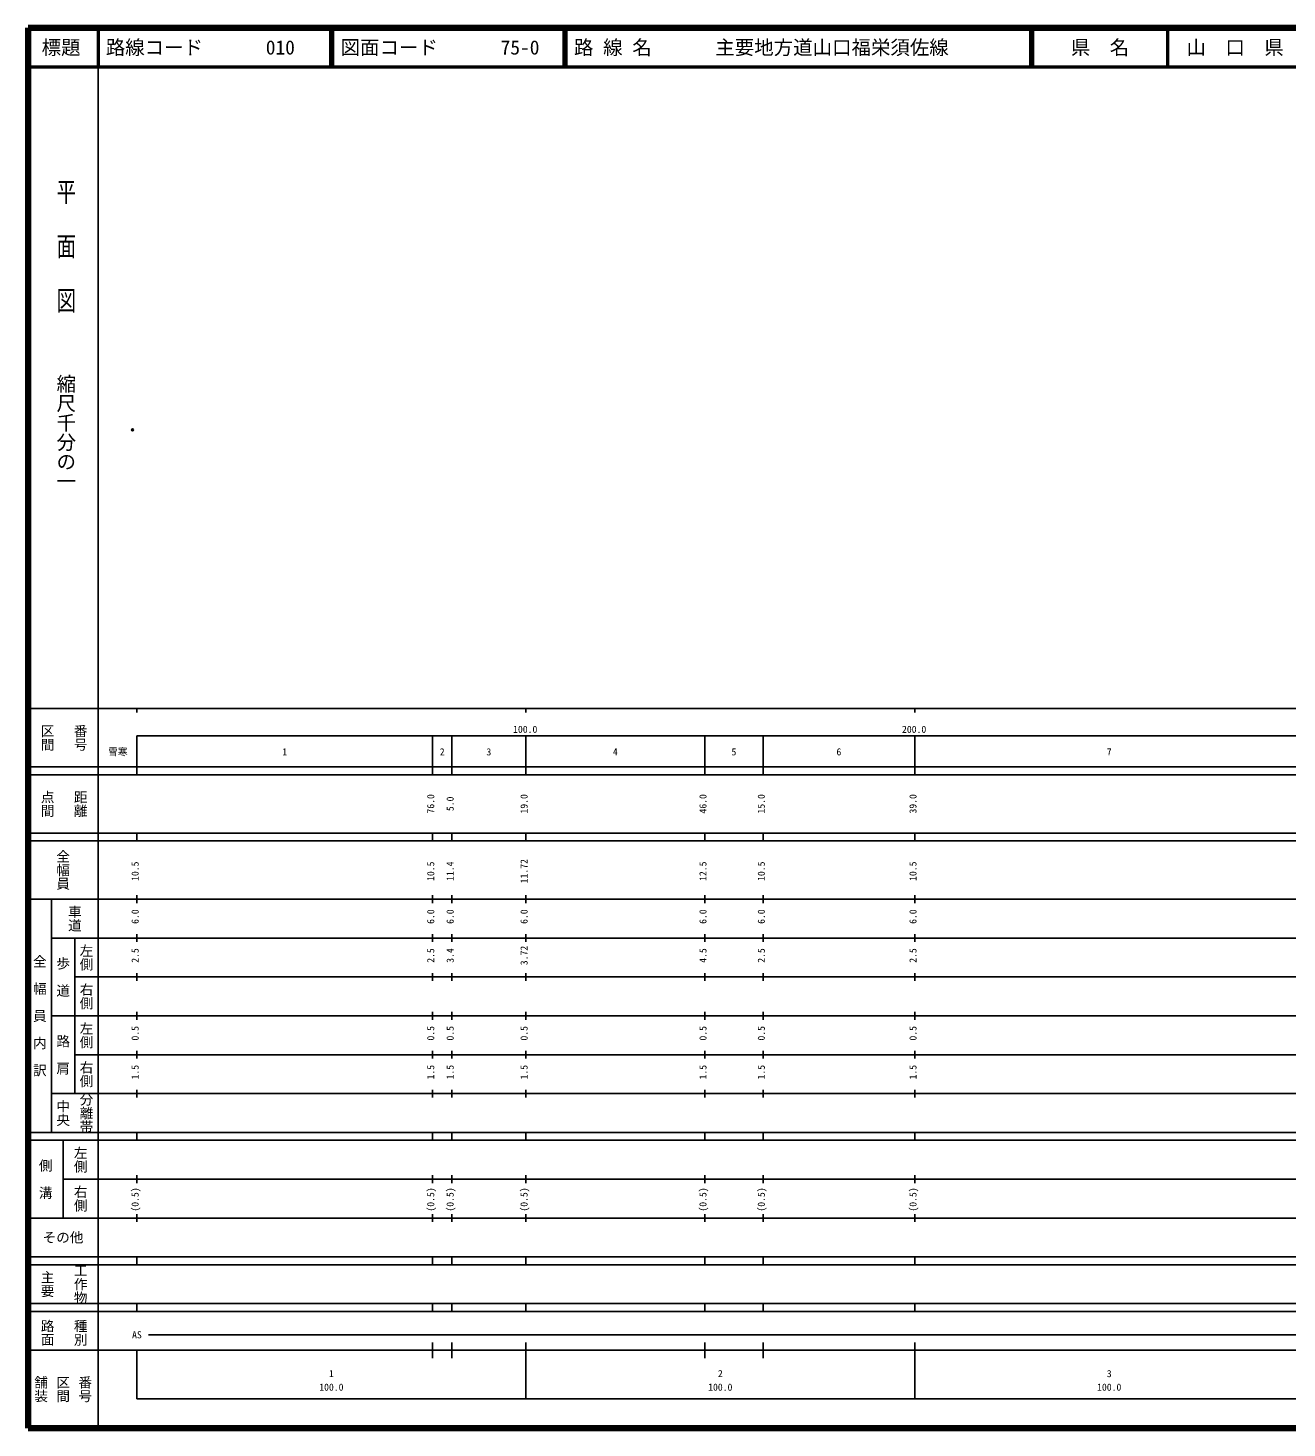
# Model space of a CAD drawing. Units: millimetres on the paper. Extents: x 40 to 680, y 20 to 380.
# Drawn here: x 40 to 363.7, y 20 to 380 of the extents above; entities that cross this region are included whole.
import ezdxf
from ezdxf.enums import TextEntityAlignment as Align

# ---------------------------------------------------------------- set-up
doc = ezdxf.new("R2010")
doc.units = ezdxf.units.MM
doc.header["$PDMODE"] = 32
doc.header["$PDSIZE"] = 0.5
doc.layers.add('M-OTRS', color=6, linetype='Continuous')
doc.layers.add('M-TTL-TXT', color=7, linetype='Continuous')
for name, color, linetype, lineweight in [('M-TTL', 2, 'Continuous', 140), ('M-TTL-BAND', 7, 'Continuous', 25), ('M-TTL-LINE', 7, 'Continuous', 50)]:
    doc.layers.add(name, color=color, linetype=linetype, lineweight=lineweight)
doc.styles.add('@ＭＳ ゴシック', font='')
doc.styles.add('ＭＳ ゴシック', font='')
doc.styles.get('@ＭＳ ゴシック').set_extended_font_data('@MS Gothic')
doc.styles.get('ＭＳ ゴシック').set_extended_font_data('MS Gothic')

msp = doc.modelspace()

# ---------------------------------------------------------------- linework, layer by layer
at = {"layer": 'M-OTRS'}
msp.add_point((66.899, 276.652), dxfattribs=at)
at = {"layer": 'M-TTL'}
for p, q in [((40, 380), (40, 20)), ((680, 380), (40, 380)), ((40, 20), (680, 20))]:
    msp.add_line(p, q, dxfattribs=at)
at = {"layer": 'M-TTL-BAND'}
for p, q in [((58, 370), (58, 20)), ((40, 205), (579, 205)), ((68, 205), (68, 204)), ((168, 205), (168, 204)), ((268, 205), (268, 204)), ((68, 198), (579, 198)), ((68, 198), (68, 188)), ((144, 188), (144, 198)), ((149, 188), (149, 198)), ((168, 188), (168, 198)), ((214, 188), (214, 198)), ((229, 188), (229, 198)), ((268, 188), (268, 198)), ((40, 190), (579, 190)), ((40, 188), (579, 188)), ((40, 173), (579, 173)), ((68, 171), (68, 173)), ((144, 171), (144, 173)), ((149, 171), (149, 173)), ((168, 171), (168, 173)), ((214, 171), (214, 173)), ((229, 171), (229, 173)), ((268, 171), (268, 173)), ((40, 171), (579, 171)), ((40, 156), (579, 156)), ((46, 96), (46, 156)), ((68, 155), (68, 157)), ((144, 155), (144, 157)), ((149, 155), (149, 157)), ((168, 155), (168, 157)), ((214, 155), (214, 157)), ((229, 155), (229, 157)), ((268, 155), (268, 157)), ((46, 146), (579, 146)), ((52, 146), (52, 106)), ((68, 145), (68, 147)), ((144, 145), (144, 147)), ((149, 145), (149, 147)), ((168, 145), (168, 147)), ((214, 145), (214, 147)), ((229, 145), (229, 147)), ((268, 145), (268, 147)), ((68, 135), (68, 137)), ((144, 135), (144, 137)), ((149, 135), (149, 137)), ((168, 135), (168, 137)), ((214, 135), (214, 137)), ((229, 135), (229, 137)), ((268, 135), (268, 137)), ((52, 136), (579, 136)), ((46, 126), (579, 126)), ((68, 125), (68, 127)), ((144, 125), (144, 127)), ((149, 125), (149, 127)), ((168, 125), (168, 127)), ((214, 125), (214, 127)), ((229, 125), (229, 127)), ((268, 125), (268, 127)), ((52, 116), (579, 116)), ((68, 115), (68, 117)), ((144, 115), (144, 117)), ((149, 115), (149, 117)), ((168, 115), (168, 117)), ((214, 115), (214, 117)), ((229, 115), (229, 117)), ((268, 115), (268, 117)), ((46, 106), (579, 106)), ((68, 105), (68, 107)), ((144, 105), (144, 107)), ((149, 105), (149, 107)), ((168, 105), (168, 107)), ((214, 105), (214, 107)), ((229, 105), (229, 107)), ((268, 105), (268, 107)), ((40, 96), (579, 96)), ((40, 94), (579, 94)), ((49, 94), (49, 74)), ((68, 94), (68, 96)), ((144, 94), (144, 96)), ((149, 94), (149, 96)), ((168, 94), (168, 96)), ((214, 94), (214, 96)), ((229, 94), (229, 96)), ((268, 94), (268, 96)), ((49, 84), (579, 84)), ((68, 83), (68, 85)), ((144, 83), (144, 85)), ((149, 83), (149, 85)), ((168, 83), (168, 85)), ((214, 83), (214, 85)), ((229, 83), (229, 85)), ((268, 83), (268, 85)), ((40, 74), (579, 74)), ((68, 73), (68, 75)), ((144, 73), (144, 75)), ((149, 73), (149, 75)), ((168, 73), (168, 75)), ((214, 73), (214, 75)), ((229, 73), (229, 75)), ((268, 73), (268, 75)), ((40, 64), (579, 64)), ((40, 62), (579, 62)), ((68, 62), (68, 64)), ((144, 62), (144, 64)), ((149, 62), (149, 64)), ((168, 62), (168, 64)), ((214, 62), (214, 64)), ((229, 62), (229, 64)), ((268, 62), (268, 64)), ((40, 52), (579, 52)), ((68, 50), (68, 52)), ((144, 50), (144, 52)), ((149, 50), (149, 52)), ((168, 50), (168, 52)), ((214, 50), (214, 52)), ((229, 50), (229, 52)), ((268, 50), (268, 52)), ((40, 50), (579, 50)), ((71, 44), (565, 44)), ((40, 40), (579, 40)), ((68, 40), (68, 27.5)), ((144, 38), (144, 42)), ((149, 38), (149, 42)), ((168, 27.5), (168, 42)), ((214, 38), (214, 42)), ((229, 38), (229, 42)), ((268, 27.5), (268, 42)), ((68, 27.5), (579, 27.5))]:
    msp.add_line(p, q, dxfattribs=at)
at = {"layer": 'M-TTL-LINE'}
for p, q in [((58, 380), (58, 370)), ((117.75, 380), (117.75, 370)), ((118.25, 380), (118.25, 370)), ((177.75, 380), (177.75, 370)), ((178.25, 380), (178.25, 370)), ((297.75, 380), (297.75, 370)), ((298.25, 380), (298.25, 370)), ((333, 380), (333, 370)), ((40, 370), (680, 370))]:
    msp.add_line(p, q, dxfattribs=at)

# ---------------------------------------------------------------- texts
at = {"layer": 'M-TTL-BAND', "style": '@ＭＳ ゴシック', "width": 1.4}
msp.add_text('平  面  図', height=3.666, rotation=270, dxfattribs=at).set_placement((49.777, 306.475), align=Align.MIDDLE_RIGHT)
at = {"layer": 'M-TTL-BAND', "style": '@ＭＳ ゴシック'}
msp.add_text('縮尺千分の一', height=3.666, rotation=270, dxfattribs=at).set_placement((49.777, 261.03), align=Align.MIDDLE_RIGHT)
for s, p in [('区間', (45, 197.5)), ('番号', (53.5, 197.5)), ('点間', (45, 180.5)), ('距離', (53.5, 180.5)), ('全幅員', (49, 163.5)), ('車道', (52, 151)), ('左側', (55, 141)), ('全\u3000幅\u3000員\u3000内\u3000訳', (43, 126)), ('歩\u3000道', (49, 136)), ('右側', (55, 131)), ('左側', (55, 121)), ('路\u3000肩', (49, 116)), ('右側', (55, 111)), ('分離帯', (55, 101)), ('中央', (49, 101)), ('左側', (53.5, 89)), ('側\u3000溝', (44.5, 84)), ('右側', (53.5, 79)), ('工作物', (53.5, 57)), ('主要', (45, 57)), ('路面', (45, 44.5)), ('種別', (53.5, 44.5)), ('舗装', (43.333, 30)), ('区間', (49, 30)), ('番号', (54.667, 30))]:
    msp.add_text(s, height=2.566, rotation=270, dxfattribs=at).set_placement(p, align=Align.MIDDLE_CENTER)
at = {"layer": 'M-TTL-BAND', "style": 'ＭＳ ゴシック'}
for s, p in [('100.0', (167.844, 198.195)), ('200.0', (267.844, 198.195)), ('雪寒', (63.098, 192.405)), ('1', (106, 192.405)), ('2', (146.5, 192.405)), ('3', (158.5, 192.405)), ('4', (191, 192.405)), ('5', (221.5, 192.405)), ('6', (248.5, 192.405)), ('7', (318, 192.405)), ('AS', (68, 42.5)), ('1', (118, 32.523)), ('2', (218, 32.523)), ('3', (318, 32.523)), ('100.0', (118, 29.033)), ('100.0', (218, 29.033)), ('100.0', (318, 29.033))]:
    msp.add_text(s, height=1.833, dxfattribs=at).set_placement(p, align=Align.BOTTOM_CENTER)
for s, p in [('76.0', (145, 180.5)), ('5.0', (150, 180.5)), ('19.0', (169, 180.5)), ('46.0', (215, 180.5)), ('15.0', (230, 180.5)), ('39.0', (269, 180.5)), ('11.72', (169, 163.174)), ('10.5', (69, 163.174)), ('10.5', (145, 163.174)), ('11.4', (150, 163.174)), ('12.5', (215, 163.174)), ('10.5', (230, 163.174)), ('10.5', (269, 163.174)), ('6.0', (69, 151.5)), ('6.0', (145, 151.5)), ('6.0', (150, 151.5)), ('6.0', (169, 151.5)), ('6.0', (215, 151.5)), ('6.0', (230, 151.5)), ('6.0', (269, 151.5)), ('2.5', (69, 141.5)), ('2.5', (145, 141.5)), ('3.4', (150, 141.5)), ('3.72', (169, 141.5)), ('4.5', (215, 141.5)), ('2.5', (230, 141.5)), ('2.5', (269, 141.5)), ('0.5', (69, 121.5)), ('0.5', (145, 121.5)), ('0.5', (150, 121.5)), ('0.5', (169, 121.5)), ('0.5', (215, 121.5)), ('0.5', (230, 121.5)), ('0.5', (269, 121.5)), ('1.5', (69, 111.5)), ('1.5', (145, 111.5)), ('1.5', (150, 111.5)), ('1.5', (169, 111.5)), ('1.5', (215, 111.5)), ('1.5', (230, 111.5)), ('1.5', (269, 111.5)), ('(0.5)', (69, 78.764)), ('(0.5)', (145, 78.764)), ('(0.5)', (150, 78.764)), ('(0.5)', (169, 78.764)), ('(0.5)', (215, 78.764)), ('(0.5)', (230, 78.764)), ('(0.5)', (269, 78.764))]:
    msp.add_text(s, height=1.833, rotation=90, dxfattribs=at).set_placement(p, align=Align.BOTTOM_CENTER)
msp.add_text('その他', height=2.566, dxfattribs=at).set_placement((49, 69), align=Align.MIDDLE_CENTER)
at = {"layer": 'M-TTL-TXT', "style": 'ＭＳ ゴシック'}
for s, p in [('標題', (48.5, 375)), ('県\u3000名', (315.625, 375)), ('山\u3000口\u3000県', (350.375, 375))]:
    msp.add_text(s, height=3.666, dxfattribs=at).set_placement(p, align=Align.MIDDLE_CENTER)
for s, p in [('路線コード', (60, 375)), ('010', (101.142, 375)), ('図面コード', (120.38, 375)), ('75-0', (161.521, 375)), ('路 線 名', (180.38, 375)), ('主要地方道山口福栄須佐線', (216.734, 375))]:
    msp.add_text(s, height=3.666, dxfattribs=at).set_placement(p, align=Align.MIDDLE_LEFT)

doc.saveas('drawing.dxf')
